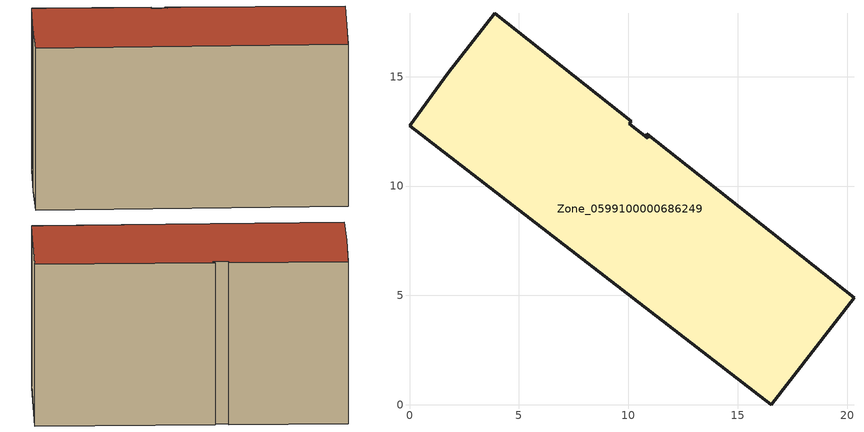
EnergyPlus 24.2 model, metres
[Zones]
Zone_0599100000686249
 floor ground (C_G): 10.05,12.86 10.88,12.19 10.86,12.39 20.32,4.9 16.53,0 0,12.76 1.76,15.17 3.89,17.9 10.13,12.96 z0
 wall outside (C_F): 10.13,12.96 3.89,17.9 1.76,15.17 0,12.76 16.53,0 20.32,4.9 10.86,12.39 10.88,12.19 10.05,12.86 10.13,12.96 z0:11.88
 roof outside (C_R): 10.88,12.19 10.05,12.86 10.13,12.96 3.89,17.9 1.76,15.17 0,12.76 16.53,0 20.32,4.9 10.86,12.39 z11.88
[BUILDING]
Pand.0599100000686249: North Axis=0; Terrain=City; Loads Convergence Tolerance Value=0.04; Temperature Convergence Tolerance Value=0.4; Solar Distribution=FullExterior; Maximum Number of Warmup Days=25; Minimum Number of Warmup Days=1
[Site:Location]
Rotterdam.The.Hague.AP_ZH_NLD Design_Conditions: Latitude=51.96; Longitude=4.45; Time Zone=1; Elevation=-4.5
[SITE:GROUNDTEMPERATURE:BUILDINGSURFACE]
18, 18, 18, 18, 18, 18, 18, 18, 18, 18, 18, 18
[MATERIAL] Thermal Absorptance=0.9; Solar Absorptance=0.7; Visible Absorptance=0.7
Name | Roughness | Thickness | Conductivity | Density | Specific Heat
G.TC.1946 | MediumSmooth | 0.15 | 1 | 540 | 1210
F.TC.1946 | Rough | 0.3 | 0.857143 | 1920 | 840
R.TC.1946 | MediumRough | 0.2 | 0.909091 | 1500 | 1000
[CONSTRUCTION]
C_G: G.TC.1946
C_F: F.TC.1946
C_R: R.TC.1946
[ZONE]
Zone_0599100000686249: Type=1; Multiplier=1; Ceiling Height=Autocalculate; Volume=Autocalculate; Floor Area=autocalculate; Part of Total Floor Area=Yes
[ZONEINFILTRATION:DESIGNFLOWRATE]
Infil_Zone_0599100000686249: Zone or ZoneList or Space or SpaceList=Zone_0599100000686249; Schedule=AlwaysOn; Design Flow Rate Calculation Method=Flow/Area; Flow Rate per Floor Area=0.003; Constant Term Coefficient=1; Temperature Term Coefficient=0; Velocity Term Coefficient=0; Velocity Squared Term Coefficient=0
[HVACTEMPLATE:ZONE:IDEALLOADSAIRSYSTEM]
Zone_0599100000686249: Maximum Heating Supply Air Temperature=50; Minimum Cooling Supply Air Temperature=13; Maximum Heating Supply Air Humidity Ratio=0.0156; Minimum Cooling Supply Air Humidity Ratio=0.0077; Heating Limit=NoLimit; Cooling Limit=NoLimit; Dehumidification Control Type=ConstantSensibleHeatRatio; Cooling Sensible Heat Ratio=0.7; Dehumidification Setpoint=60; Humidification Control Type=None; Humidification Setpoint=30; Outdoor Air Method=None; Outdoor Air Flow Rate per Person=0.00944; Outdoor Air Flow Rate per Zone Floor Area=0; Outdoor Air Flow Rate per Zone=0; Demand Controlled Ventilation Type=None; Outdoor Air Economizer Type=NoEconomizer; Heat Recovery Type=None; Sensible Heat Recovery Effectiveness=0.7; Latent Heat Recovery Effectiveness=0.65
[ZONECONTROL:THERMOSTAT]
ThermostatControl_Zone_0599100000686249: Zone or ZoneList=Zone_0599100000686249; Control Type Schedule=DualSetpointControlType; Control 1=Thermostat_Zone_0599100000686249; Temperature Difference Between Cutout And Setpoint=0
[THERMOSTATSETPOINT:DUALSETPOINT]
Thermostat_Zone_0599100000686249: Heating Setpoint Temperature Schedule=HeatingSetpoint_Zone_0599100000686249; Cooling Setpoint Temperature Schedule=CoolingSetpoint_Zone_0599100000686249
[SCHEDULE:COMPACT]
HeatingSetpoint_Zone_0599100000686249: Through: 12/31, For: AllDays, Until: 24:00, 21
CoolingSetpoint_Zone_0599100000686249: Through: 12/31, For: AllDays, Until: 24:00, 24
DualSetpointControlType: Through: 12/31, For: AllDays, Until: 24:00, 4
AlwaysOn: Through: 12/31, For: AllDays, Until: 24:00, 1
